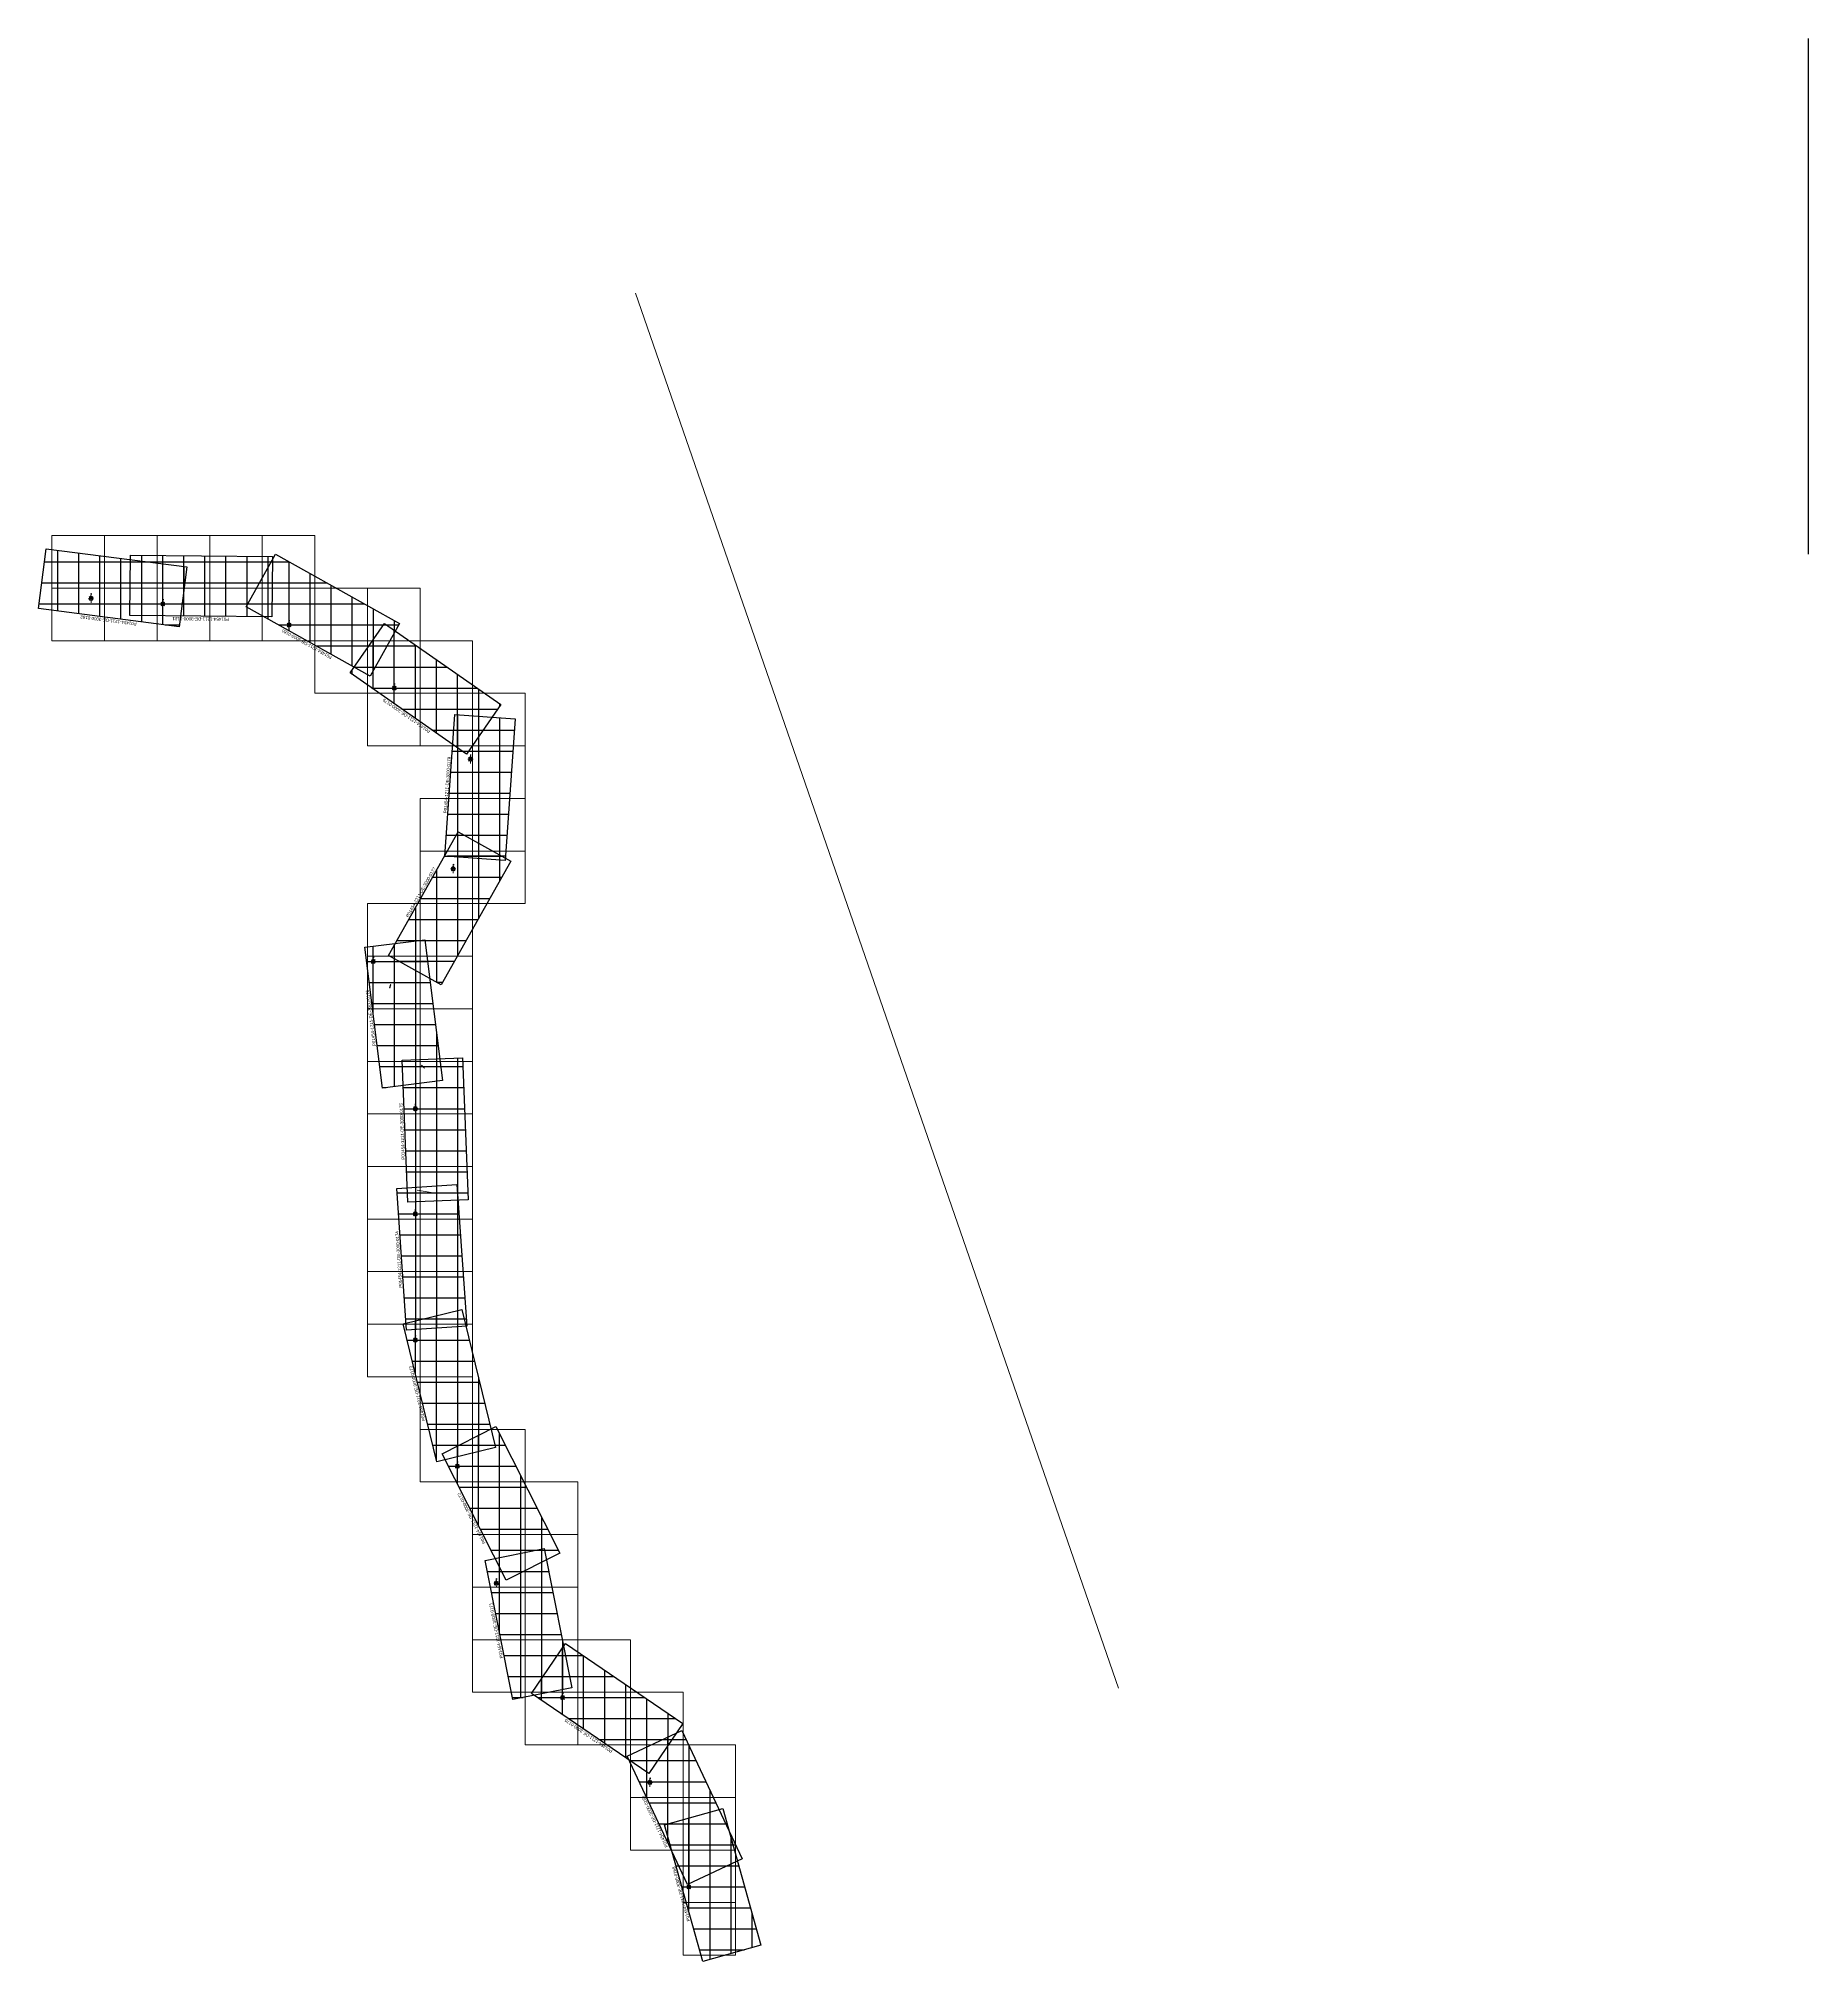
# Model space of a CAD drawing. Header units: metres. Extents: x 292417 to 341299, y 7367076 to 7467977.
# Drawn here: x 292417 to 309244, y 7449690 to 7467977 of the extents above.
import ezdxf
from ezdxf.enums import TextEntityAlignment as Align

# ---------------------------------------------------------------- set-up
doc = ezdxf.new("R2010")
doc.units = ezdxf.units.M
doc.header["$LTSCALE"] = 10
for name, color, linetype, lineweight in [('A-IMAGENS', 255, 'Continuous', 0), ('A-NORTE', 2, 'Continuous', 9), ('F-VT-OAE', 50, 'Continuous', 0)]:
    doc.layers.add(name, color=color, linetype=linetype, lineweight=lineweight)
doc.layers.add('A-VIEWPORTS', color=2, linetype='Continuous', plot=False)
for name, color, linetype in [('F-HZ-AMV', 3, 'Continuous'), ('F-SC-MALHA', 8, 'Continuous'), ('F-SC-MALHA-TXT', 8, 'Continuous'), ('JACARÉ', 7, 'Continuous')]:
    doc.layers.add(name, color=color, linetype=linetype)
doc.styles.add('Arial', font='arial.ttf')
doc.styles.add('DIM', font='arial.ttf', dxfattribs={"width": 0.8, "height": 1.5})
doc.styles.add('R200', font='simplex.shx', dxfattribs={"height": 5})
picture_1 = doc.add_image_def('image1.jpg', size_in_pixel=(5000, 5000))
picture_2 = doc.add_image_def('image2.jpg', size_in_pixel=(5000, 5000))
picture_3 = doc.add_image_def('image3.jpg', size_in_pixel=(5000, 5000))
picture_4 = doc.add_image_def('image4.jpg', size_in_pixel=(5000, 5000))
picture_5 = doc.add_image_def('image5.jpg', size_in_pixel=(5000, 5000))
picture_6 = doc.add_image_def('image6.jpg', size_in_pixel=(5000, 5000))
picture_7 = doc.add_image_def('image7.jpg', size_in_pixel=(5000, 5000))
picture_8 = doc.add_image_def('image8.jpg', size_in_pixel=(5000, 5000))
picture_9 = doc.add_image_def('image9.jpg', size_in_pixel=(5000, 5000))
picture_10 = doc.add_image_def('image10.jpg', size_in_pixel=(5000, 5000))
picture_11 = doc.add_image_def('image11.jpg', size_in_pixel=(5000, 5000))
picture_12 = doc.add_image_def('image12.jpg', size_in_pixel=(5000, 5000))
picture_13 = doc.add_image_def('image13.jpg', size_in_pixel=(5000, 5000))
picture_14 = doc.add_image_def('image14.jpg', size_in_pixel=(5000, 5000))
picture_15 = doc.add_image_def('image15.jpg', size_in_pixel=(5000, 5000))
picture_16 = doc.add_image_def('image16.jpg', size_in_pixel=(5000, 5000))
picture_17 = doc.add_image_def('image17.jpg', size_in_pixel=(5000, 5000))
picture_18 = doc.add_image_def('image18.jpg', size_in_pixel=(5000, 5000))
picture_19 = doc.add_image_def('image19.jpg', size_in_pixel=(5000, 5000))
picture_20 = doc.add_image_def('image20.jpg', size_in_pixel=(5000, 5000))
picture_21 = doc.add_image_def('image21.jpg', size_in_pixel=(5000, 5000))
picture_22 = doc.add_image_def('image22.jpg', size_in_pixel=(5000, 5000))
picture_23 = doc.add_image_def('image23.jpg', size_in_pixel=(5000, 5000))
picture_24 = doc.add_image_def('image24.jpg', size_in_pixel=(5000, 5000))
picture_25 = doc.add_image_def('image25.jpg', size_in_pixel=(5000, 5000))
picture_26 = doc.add_image_def('image26.jpg', size_in_pixel=(5000, 5000))
picture_27 = doc.add_image_def('image27.jpg', size_in_pixel=(5000, 5000))
picture_28 = doc.add_image_def('image28.jpg', size_in_pixel=(5000, 5000))
picture_29 = doc.add_image_def('image29.jpg', size_in_pixel=(5000, 5000))
picture_30 = doc.add_image_def('image30.jpg', size_in_pixel=(5000, 5000))
picture_31 = doc.add_image_def('image31.jpg', size_in_pixel=(5000, 5000))
picture_32 = doc.add_image_def('image32.jpg', size_in_pixel=(5000, 5000))
picture_33 = doc.add_image_def('image33.jpg', size_in_pixel=(5000, 5000))
picture_34 = doc.add_image_def('image34.jpg', size_in_pixel=(5000, 5000))
picture_35 = doc.add_image_def('image35.jpg', size_in_pixel=(5000, 5000))
picture_36 = doc.add_image_def('image36.jpg', size_in_pixel=(5000, 5000))
picture_37 = doc.add_image_def('image37.jpg', size_in_pixel=(5000, 5000))
picture_38 = doc.add_image_def('image38.jpg', size_in_pixel=(5000, 5000))
picture_39 = doc.add_image_def('image39.jpg', size_in_pixel=(5000, 5000))
picture_40 = doc.add_image_def('image40.jpg', size_in_pixel=(5000, 5000))
picture_41 = doc.add_image_def('image41.jpg', size_in_pixel=(5000, 5000))
picture_42 = doc.add_image_def('image42.jpg', size_in_pixel=(5000, 5000))
picture_43 = doc.add_image_def('image43.jpg', size_in_pixel=(5000, 5000))
picture_44 = doc.add_image_def('image44.jpg', size_in_pixel=(5000, 5000))
picture_45 = doc.add_image_def('image45.jpg', size_in_pixel=(5000, 5000))
picture_46 = doc.add_image_def('image46.jpg', size_in_pixel=(5000, 5000))
picture_47 = doc.add_image_def('image47.jpg', size_in_pixel=(5000, 5000))
picture_48 = doc.add_image_def('image48.jpg', size_in_pixel=(5000, 5000))
picture_49 = doc.add_image_def('image49.jpg', size_in_pixel=(5000, 5000))
picture_50 = doc.add_image_def('image50.jpg', size_in_pixel=(5000, 5000))
picture_51 = doc.add_image_def('image51.jpg', size_in_pixel=(5000, 5000))
picture_52 = doc.add_image_def('image52.jpg', size_in_pixel=(5000, 5000))
picture_53 = doc.add_image_def('image53.jpg', size_in_pixel=(5000, 5000))
picture_54 = doc.add_image_def('image54.jpg', size_in_pixel=(5000, 5000))
picture_55 = doc.add_image_def('image55.jpg', size_in_pixel=(5000, 5000))
picture_56 = doc.add_image_def('image56.jpg', size_in_pixel=(5000, 5000))
picture_57 = doc.add_image_def('image57.jpg', size_in_pixel=(5000, 5000))
picture_58 = doc.add_image_def('image58.jpg', size_in_pixel=(5000, 5000))
picture_59 = doc.add_image_def('image59.jpg', size_in_pixel=(5000, 5000))
picture_60 = doc.add_image_def('image60.jpg', size_in_pixel=(5000, 5000))
picture_61 = doc.add_image_def('image61.jpg', size_in_pixel=(5000, 5000))
picture_62 = doc.add_image_def('image62.jpg', size_in_pixel=(5000, 5000))

# ---------------------------------------------------------------- blocks, each defined once
blk = doc.blocks.new('*X61')
at = {"color": 0}
for p, q in [((142.8, -426.3), (147.6, -421.4)), ((143, -425.6), (147.6, -420.9)), ((143.2, -424.8), (147.6, -420.4)), ((143.4, -424.1), (147.6, -419.8)), ((143.6, -423.4), (147.6, -419.3)), ((143.8, -422.6), (147.6, -418.8)), ((144, -421.9), (147.6, -418.2)), ((144.2, -421.2), (147.6, -417.7)), ((144.4, -420.4), (147.6, -417.2)), ((144.6, -419.7), (147.6, -416.7)), ((144.8, -419), (147.6, -416.1)), ((145, -418.3), (147.6, -415.6)), ((145.2, -417.5), (147.6, -415.1)), ((145.4, -416.8), (147.6, -414.5)), ((145.6, -416.1), (147.6, -414)), ((145.8, -415.3), (147.6, -413.5)), ((146, -414.6), (147.6, -412.9)), ((146.2, -413.9), (147.6, -412.4)), ((146.4, -413.1), (147.6, -411.9)), ((146.6, -412.4), (147.6, -411.3)), ((146.8, -411.7), (147.6, -410.8)), ((147, -411), (147.6, -410.3)), ((147.2, -410.2), (147.6, -409.8)), ((147.4, -409.5), (147.6, -409.2)), ((147.6, -408.8), (147.6, -408.7))]:
    blk.add_line(p, q, dxfattribs=at)
blk = doc.blocks.new('NORTE')
at = {"layer": 'A-NORTE'}
for p, q in [((-9, 42), (-25, 42)), ((-7, 48), (-17, 59)), ((-7, 35), (-17, 24)), ((0, 73), (0, 35)), ((0, 29), (0, 0)), ((7, 48), (17, 59)), ((7, 35), (17, 24)), ((9, 42), (25, 42))]:
    blk.add_line(p, q, dxfattribs=at)
for points in [[(-19, 42, 1), (19, 42, 0.359415), (4, 60, 1)], [(-4, 60, 0.359415), (-19, 42, 1)]]:
    blk.add_lwpolyline(points, format="xyb", dxfattribs=at)
blk.add_lwpolyline([(-12, 30), (0, 73), (12, 30), (0, 42), (-12, 30)], dxfattribs=at)
for start, end in [(105.027, 180), (180, 0), (0, 74.973)]:
    blk.add_arc((0, 42), 16.3, start, end, dxfattribs=at)
at = {"layer": 'A-NORTE', "xscale": 2.329019315242768, "yscale": 2.329019315242768, "zscale": 2.329019315242768}
blk.add_blockref('*X61', (-344, 1024), dxfattribs=at)
at = {"layer": 'A-NORTE', "style": 'R200'}
blk.add_attdef('N', (-2, 77), '', height=9.44, dxfattribs=at)
blk = doc.blocks.new('A$C3F8F3E43')
at = {"layer": 'F-HZ-AMV', "ltscale": 5}
blk.add_hatch(color=256, dxfattribs=at).paths.add_polyline_path([(2, 1, 1), (0, 1, 1)])
at = {"layer": 'F-HZ-AMV'}
h = blk.add_hatch(color=250, dxfattribs=at)
h.dxf.hatch_style = 1
h.paths.add_polyline_path([(42, 6), (21, 4), (42, 4)])
at = {"layer": 'JACARÉ'}
h = blk.add_hatch(color=256, dxfattribs=at)
h.dxf.hatch_style = 1
h.paths.add_polyline_path([(25, 4), (21, 4), (25, 4)])
h = blk.add_hatch(color=256, dxfattribs=at)
h.dxf.hatch_style = 1
h.paths.add_polyline_path([(25, 4), (21, 4), (25, 4)])
h = blk.add_hatch(color=256, dxfattribs=at)
h.dxf.hatch_style = 1
h.paths.add_polyline_path([(25, 4), (21, 4), (25, 4)])
h = blk.add_hatch(color=256, dxfattribs=at)
h.dxf.hatch_style = 1
h.paths.add_polyline_path([(25, 4), (21, 4), (25, 4)])
at = {"layer": 'F-HZ-AMV', "ltscale": 5}
for p, q in [((1, 2), (1, 4)), ((21, 5), (21, 3))]:
    blk.add_line(p, q, dxfattribs=at)
at = {"layer": 'F-HZ-AMV'}
blk.add_line((1, 4), (34, 4), dxfattribs=at)
at = {"layer": 'F-HZ-AMV', "const_width": 0.2, "flags": 128}
for points in [[(1, 4), (42, 4)], [(21, 4), (46, 6)], [(21, 4), (46, 4)]]:
    blk.add_lwpolyline(points, dxfattribs=at)
at = {"layer": 'F-HZ-AMV', "ltscale": 5}
blk.add_circle((1, 1), 0.833, dxfattribs=at)
at = {"layer": 'F-HZ-AMV', "style": 'Arial'}
blk.add_attdef('1:12', text='', height=2, dxfattribs=at).set_placement((21, 7), align=Align.MIDDLE_CENTER)

msp = doc.modelspace()

# ---------------------------------------------------------------- linework, layer by layer
msp.add_line((309244, 7463073), (309244, 7467977))
at = {"layer": 'A-VIEWPORTS', "color": 2, "linetype": 'Continuous', "lineweight": -3}
for points in [[(293756, 7462383), (292417, 7462555), (292491, 7463125), (293829, 7462952)], [(294636, 7462476), (293286, 7462491), (293293, 7463065), (294642, 7463050)], [(295570, 7461913), (294392, 7462572), (294672, 7463073), (295850, 7462414)], [(296485, 7461172), (295379, 7461944), (295708, 7462415), (296814, 7461642)], [(296281, 7460202), (296377, 7461548), (296950, 7461507), (296854, 7460161)], [(295746, 7459257), (296406, 7460434), (296907, 7460154), (296247, 7458977)], [(295689, 7457996), (295519, 7459335), (296089, 7459407), (296258, 7458068)], [(295928, 7456912), (295876, 7458260), (296449, 7458282), (296502, 7456934)], [(295915, 7455694), (295824, 7457041), (296396, 7457080), (296488, 7455733)], [(296203, 7454443), (295884, 7455754), (296442, 7455890), (296761, 7454578)], [(296863, 7453315), (296254, 7454519), (296766, 7454778), (297375, 7453573)], [(296926, 7452180), (296663, 7453504), (297226, 7453616), (297489, 7452292)], [(298219, 7451478), (297104, 7452238), (297427, 7452713), (298542, 7451952)], [(298588, 7450421), (298013, 7451642), (298532, 7451886), (299107, 7450666)], [(298734, 7449690), (298370, 7450989), (298923, 7451144), (299286, 7449844)]]:
    msp.add_lwpolyline(points, close=True, dxfattribs=at)
at = {"layer": 'F-SC-MALHA'}
for p, q in [((292475, 7463000), (293458, 7463000)), ((292600, 7462532), (292600, 7463111)), ((292800, 7462506), (292800, 7463085)), ((293000, 7462480), (293000, 7463059)), ((293200, 7462455), (293200, 7463033)), ((293292, 7463000), (294642, 7463000)), ((293400, 7462490), (293400, 7463064)), ((293400, 7462429), (293400, 7463008)), ((293600, 7462488), (293600, 7463062)), ((293600, 7462403), (293600, 7462982)), ((293800, 7462486), (293800, 7463060)), ((294000, 7462483), (294000, 7463057)), ((294200, 7462481), (294200, 7463055)), ((294400, 7462479), (294400, 7463053)), ((294600, 7462477), (294600, 7463051)), ((294632, 7463000), (294802, 7463000)), ((294800, 7462344), (294800, 7463001)), ((292449, 7462800), (293810, 7462800)), ((293290, 7462800), (294639, 7462800)), ((293800, 7462956), (293800, 7462726)), ((294520, 7462800), (295160, 7462800)), ((294600, 7462456), (294600, 7462943)), ((295000, 7462232), (295000, 7462890)), ((295200, 7462120), (295200, 7462778)), ((295400, 7462008), (295400, 7462666)), ((292423, 7462600), (293784, 7462600)), ((293288, 7462600), (294637, 7462600)), ((294400, 7462567), (294400, 7462585)), ((294408, 7462600), (295518, 7462600)), ((295600, 7462554), (295600, 7461966)), ((295800, 7462442), (295800, 7462324)), ((293623, 7462400), (293758, 7462400)), ((294699, 7462400), (295842, 7462400)), ((295600, 7461790), (295600, 7462261)), ((295697, 7462400), (295729, 7462400)), ((295800, 7461650), (295800, 7462350)), ((295057, 7462200), (295731, 7462200)), ((295557, 7462200), (296015, 7462200)), ((296000, 7461510), (296000, 7462211)), ((296200, 7461371), (296200, 7462071)), ((295400, 7461930), (295400, 7461975)), ((295415, 7462000), (295619, 7462000)), ((295418, 7462000), (296301, 7462000)), ((296400, 7461231), (296400, 7461931)), ((295585, 7461800), (296588, 7461800)), ((296600, 7461791), (296600, 7461336)), ((295872, 7461600), (296784, 7461600)), ((296400, 7461546), (296400, 7460193)), ((296600, 7461532), (296600, 7460179)), ((296800, 7461652), (296800, 7461622)), ((296800, 7461518), (296800, 7460165)), ((296158, 7461400), (296645, 7461400)), ((296367, 7461400), (296942, 7461400)), ((296352, 7461200), (296928, 7461200)), ((296444, 7461200), (296505, 7461200)), ((296338, 7461000), (296913, 7461000)), ((296324, 7460800), (296899, 7460800)), ((296309, 7460600), (296885, 7460600)), ((296400, 7460423), (296400, 7459250)), ((296295, 7460400), (296871, 7460400)), ((296387, 7460400), (296468, 7460400)), ((296600, 7460326), (296600, 7459606)), ((296200, 7460067), (296200, 7459003)), ((296275, 7460200), (296824, 7460200)), ((296856, 7460200), (296307, 7460200)), ((296800, 7460214), (296800, 7459963)), ((296163, 7460000), (296821, 7460000)), ((296000, 7459710), (296000, 7459115)), ((296051, 7459800), (296709, 7459800)), ((295938, 7459600), (296596, 7459600)), ((295600, 7458696), (295600, 7459345)), ((295800, 7459370), (295800, 7458010)), ((295800, 7459353), (295800, 7459227)), ((295826, 7459400), (296484, 7459400)), ((296000, 7459395), (296000, 7458035)), ((296036, 7459400), (296089, 7459400)), ((295536, 7459200), (296115, 7459200)), ((296372, 7459200), (295848, 7459200)), ((295561, 7459000), (296140, 7459000)), ((296260, 7459000), (296205, 7459000)), ((295587, 7458800), (296165, 7458800)), ((295612, 7458600), (296191, 7458600)), ((296200, 7458526), (296200, 7458061)), ((295637, 7458400), (296216, 7458400)), ((296000, 7458265), (296000, 7456914)), ((296200, 7458273), (296200, 7456922)), ((296400, 7458280), (296400, 7456930)), ((295663, 7458200), (296241, 7458200)), ((295878, 7458200), (296453, 7458200)), ((295688, 7458000), (295722, 7458000)), ((295886, 7458000), (296460, 7458000)), ((295894, 7457800), (296468, 7457800)), ((295901, 7457600), (296476, 7457600)), ((295909, 7457400), (296484, 7457400)), ((295917, 7457200), (296491, 7457200)), ((295826, 7457000), (296402, 7457000)), ((295925, 7457000), (296499, 7457000)), ((296000, 7457053), (296000, 7455700)), ((296200, 7457066), (296200, 7455714)), ((296400, 7457025), (296400, 7455727)), ((295840, 7456800), (296415, 7456800)), ((295854, 7456600), (296429, 7456600)), ((295867, 7456400), (296442, 7456400)), ((295881, 7456200), (296456, 7456200)), ((295894, 7456000), (296470, 7456000)), ((296400, 7455879), (296400, 7454491)), ((295908, 7455800), (296483, 7455800)), ((296000, 7455278), (296000, 7455782)), ((296074, 7455800), (296464, 7455800)), ((296200, 7454455), (296200, 7455831)), ((295922, 7455600), (296512, 7455600)), ((295970, 7455400), (296561, 7455400)), ((296019, 7455200), (296610, 7455200)), ((296600, 7455240), (296600, 7454539)), ((296068, 7455000), (296658, 7455000)), ((296116, 7454800), (296707, 7454800)), ((296165, 7454600), (296756, 7454600)), ((296400, 7454230), (296400, 7454593)), ((296414, 7454600), (296856, 7454600)), ((296600, 7453834), (296600, 7454694)), ((296800, 7453438), (296800, 7454711)), ((296314, 7454400), (296957, 7454400)), ((296415, 7454200), (297058, 7454200)), ((297000, 7454315), (297000, 7453384)), ((296516, 7454000), (297159, 7454000)), ((297200, 7453920), (297200, 7453485)), ((296617, 7453800), (297260, 7453800)), ((296718, 7453600), (297361, 7453600)), ((296800, 7452815), (296800, 7453531)), ((297000, 7453571), (297000, 7452195)), ((297147, 7453600), (297229, 7453600)), ((297200, 7453611), (297200, 7452235)), ((296683, 7453400), (297269, 7453400)), ((296819, 7453400), (297032, 7453400)), ((296723, 7453200), (297309, 7453200)), ((296763, 7453000), (297348, 7453000)), ((296803, 7452800), (297388, 7452800)), ((297400, 7452741), (297400, 7452274)), ((296843, 7452600), (297428, 7452600)), ((297350, 7452600), (297592, 7452600)), ((297400, 7452036), (297400, 7452673)), ((297600, 7451900), (297600, 7452595)), ((296883, 7452400), (297468, 7452400)), ((297200, 7452173), (297200, 7452379)), ((297214, 7452400), (297885, 7452400)), ((297800, 7451764), (297800, 7452458)), ((296922, 7452200), (297026, 7452200)), ((297160, 7452200), (298179, 7452200)), ((298000, 7451627), (298000, 7452322)), ((298200, 7451491), (298200, 7452186)), ((298400, 7452049), (298400, 7451744)), ((297453, 7452000), (298472, 7452000)), ((298400, 7450820), (298400, 7451824)), ((297747, 7451800), (298438, 7451800)), ((298200, 7451244), (298200, 7451730)), ((298348, 7451800), (298573, 7451800)), ((298600, 7451742), (298600, 7450427)), ((298032, 7451600), (298667, 7451600)), ((298040, 7451600), (298302, 7451600)), ((298127, 7451400), (298761, 7451400)), ((298800, 7451318), (298800, 7450521)), ((298221, 7451200), (298855, 7451200)), ((298800, 7451110), (298800, 7449708)), ((298315, 7451000), (298950, 7451000)), ((298400, 7450882), (298400, 7450998)), ((298409, 7451000), (298963, 7451000)), ((298600, 7450167), (298600, 7451054)), ((298409, 7450800), (299044, 7450800)), ((298423, 7450800), (299019, 7450800)), ((299000, 7450893), (299000, 7450615)), ((299000, 7450868), (299000, 7449764)), ((298479, 7450600), (299075, 7450600)), ((298504, 7450600), (298968, 7450600)), ((298535, 7450400), (299131, 7450400)), ((298591, 7450200), (299187, 7450200)), ((298647, 7450000), (299243, 7450000)), ((299200, 7450153), (299200, 7449820)), ((298703, 7449800), (299128, 7449800))]:
    msp.add_line(p, q, dxfattribs=at)
at = {"layer": 'F-VT-OAE'}
for points in [[(302685, 7452290), (298093, 7465555)], [(296016, 7457026), (296152, 7457004)]]:
    msp.add_lwpolyline(points, dxfattribs=at)

# ---------------------------------------------------------------- block references
at = {"layer": 'A-NORTE', "rotation": 0.3942012420536032}
for p in [(292917, 7462611, 699), (293600, 7462558), (294800, 7462358), (295800, 7461758), (296524, 7461082), (296360, 7460039), (295600, 7459158), (296000, 7457758), (296000, 7456758), (296000, 7455558), (296400, 7454358), (296770, 7453245), (297400, 7452158), (298230, 7451351), (298600, 7450358)]:
    msp.add_blockref('NORTE', p, dxfattribs=at).add_auto_attribs({'N': 'N'})
at = {"layer": 'F-VT-OAE'}
ref = msp.add_blockref('A$C3F8F3E43', (295768, 7458978), dxfattribs=dict(at, xscale=-1, rotation=73.50537518902082))
ref.add_attrib('1:12', '1:12', dxfattribs={"layer": 'F-HZ-AMV', "height": 2, "rotation": 73.5054, "style": 'Arial'}).set_placement((295755, 7458959), align=Align.MIDDLE_CENTER)
at = {"layer": 'F-VT-OAE', "rotation": 135.5933175035795}
msp.add_blockref('A$C3F8F3E43', (296087, 7458189), dxfattribs=at).add_auto_attribs({'1:12': '1:12'})

# ---------------------------------------------------------------- texts
at = {"layer": 'A-VIEWPORTS', "color": 2, "linetype": 'Continuous', "lineweight": -3, "char_height": 30, "attachment_point": 8, "style": 'Arial'}
for s, insert, rotation in [('P01454-1211-DE-3000-0182', (293085, 7462458), 172.6555), ('P01454-1211-DE-3000-0181', (293961, 7462472), 179.3632), ('P01454-1211-DE-3000-0180', (294976, 7462232), 150.8018), ('P01454-1211-DE-3000-0179', (295925, 7461549), 145.0623), ('P01454-1211-DE-3000-0178', (296318, 7460876), 85.9187), ('P01454-1211-DE-3000-0177', (296066, 7459851), 60.7205), ('P01454-1211-DE-3000-0176', (295592, 7458664), 97.2125), ('P01454-1211-DE-3000-0175', (295890, 7457585), 92.2097), ('P01454-1211-DE-3000-0174', (295858, 7456367), 93.8795), ('P01454-1211-DE-3000-0173', (296033, 7455096), 103.6598), ('P01454-1211-DE-3000-0172', (296548, 7453912), 116.8034), ('P01454-1211-DE-3000-0171', (296783, 7452840), 101.2665), ('P01454-1211-DE-3000-0170', (297655, 7451849), 145.7203), ('P01454-1211-DE-3000-0169', (298290, 7451027), 115.2243), ('P01454-1211-DE-3000-0168', (298541, 7450336), 105.6363)]:
    msp.add_mtext(s, dxfattribs=dict(at, insert=insert, rotation=rotation))
at = {"layer": 'F-SC-MALHA-TXT', "style": 'Arial'}
for s, rotation, p in [('N=7463000', 180, (292475, 7463000)), ('E=292600', 90, (292600, 7463110)), ('E=292800', 90, (292800, 7463085)), ('E=293000', 90, (293000, 7463026)), ('N=7463000', 180, (293001, 7463000)), ('E=293200', 90, (293200, 7463033)), ('N=7463000', 180, (293320, 7463000)), ('N=7463000', 180, (293352, 7463000)), ('E=293400', 90, (293400, 7463064)), ('E=293600', 90, (293600, 7463062)), ('E=293800', 90, (293800, 7463059)), ('E=294000', 90, (294000, 7463057)), ('E=294200', 90, (294200, 7463055)), ('E=294400', 90, (294400, 7463053)), ('N=7463000', 180, (294572, 7463000)), ('E=294600', 90, (294600, 7463050)), ('N=7463000', 180, (294632, 7463000)), ('E=294800', 90, (294800, 7462997)), ('N=7462800', 180, (292902, 7462800)), ('N=7462800', 180, (293325, 7462800)), ('N=7462800', 180, (293356, 7462800)), ('N=7462800', 180, (294552, 7462800)), ('E=294600', 90, (294600, 7462938)), ('N=7462800', 180, (294600, 7462800)), ('E=295000', 90, (295000, 7462889)), ('E=295200', 90, (295200, 7462777)), ('E=295400', 90, (295400, 7462666)), ('N=7462600', 180, (292834, 7462600)), ('N=7462600', 180, (293328, 7462600)), ('N=7462600', 180, (293363, 7462600)), ('N=7462600', 180, (294541, 7462600)), ('N=7462600', 180, (294573, 7462600)), ('E=295600', 90, (295600, 7462554)), ('E=295800', 90, (295800, 7462442)), ('N=7462400', 180, (293624, 7462400)), ('N=7462400', 180, (294704, 7462400)), ('N=7462400', 180, (295647, 7462400)), ('E=295800', 90, (295800, 7462338)), ('N=7462200', 180, (295062, 7462200)), ('E=295600', 90, (295600, 7462241, -664)), ('E=296000', 90, (296000, 7462194)), ('E=296200', 90, (296200, 7462071)), ('E=295400', 90, (295400, 7461974)), ('N=7462000', 180, (295420, 7462000)), ('E=296400', 90, (296400, 7461931)), ('N=7461800', 180, (295602, 7461800)), ('E=296600', 90, (296600, 7461791)), ('N=7461600', 180, (295876, 7461600)), ('E=296800', 90, (296800, 7461651)), ('N=7461400', 180, (296162, 7461400)), ('N=7461400', 180, (296491, 7461400)), ('E=296600', 90, (296600, 7461478)), ('E=296800', 90, (296800, 7461498)), ('N=7461200', 180, (296353, 7461200)), ('E=296400', 90, (296400, 7461319)), ('N=7461000', 180, (296338, 7461000)), ('N=7460800', 180, (296324, 7460800)), ('N=7460600', 180, (296310, 7460600)), ('N=7460400', 180, (296295, 7460400)), ('E=296800', 90, (296800, 7460267)), ('N=7460200', 180, (296275, 7460200)), ('E=296600', 90, (296600, 7460207)), ('E=296800', 90, (296800, 7460198)), ('N=7460000', 180, (296163, 7460000)), ('E=296200', 90, (296200, 7460048)), ('E=296000', 90, (296000, 7459705)), ('N=7459800', 180, (296051, 7459800)), ('N=7459600', 180, (295939, 7459600)), ('E=295600', 90, (295600, 7459341)), ('E=295800', 90, (295800, 7459401)), ('E=295800', 90, (295800, 7459365)), ('N=7459400', 180, (295827, 7459400)), ('N=7459200', 180, (295540, 7459200)), ('N=7459200', 180, (295962, 7459199)), ('N=7459000', 180, (295563, 7459000)), ('E=296000', 90, (296000, 7459131)), ('N=7458800', 180, (295589, 7458800)), ('E=295600', 90, (295600, 7458757)), ('N=7458600', 180, (295614, 7458600)), ('E=296200', 90, (296200, 7458526)), ('N=7458400', 180, (295639, 7458400)), ('E=296200', 90, (296200, 7458328)), ('E=296200', 90, (296200, 7458269)), ('E=296400', 90, (296400, 7458280)), ('N=7458200', 180, (295665, 7458200)), ('E=296000', 90, (296000, 7458120)), ('E=296000', 90, (296000, 7458048)), ('N=7458200', 180, (296072, 7458200)), ('N=7458000', 180, (295688, 7458000)), ('N=7458000', 180, (295876, 7458000)), ('N=7457800', 180, (295915, 7458000)), ('N=7457800', 180, (295894, 7457800)), ('N=7457600', 180, (295902, 7457600)), ('N=7457400', 180, (295909, 7457400)), ('N=7457200', 180, (295917, 7457200)), ('N=7457000', 180, (295827, 7457000)), ('E=296000', 90, (296000, 7457062)), ('E=296200', 90, (296200, 7457028)), ('E=296400', 90, (296400, 7457003)), ('N=7456800', 180, (295840, 7456800)), ('N=7456600', 180, (295854, 7456600)), ('N=7456400', 180, (295867, 7456400)), ('N=7456200', 180, (295881, 7456200)), ('N=7456000', 180, (295894, 7456000)), ('N=7455800', 180, (295908, 7455800)), ('E=296000', 90, (296000, 7455775)), ('E=296200', 90, (296200, 7455791)), ('E=296400', 90, (296400, 7455819)), ('N=7455600', 180, (295924, 7455600)), ('N=7455400', 180, (295972, 7455400)), ('N=7455200', 180, (296020, 7455200)), ('E=296600', 90, (296600, 7455240)), ('N=7455000', 180, (296069, 7455000)), ('N=7454800', 180, (296118, 7454800)), ('N=7454600', 180, (296166, 7454600)), ('N=7454600', 180, (296501, 7454600)), ('E=296600', 90, (296600, 7454667)), ('E=296800', 90, (296800, 7454711)), ('N=7454400', 180, (296315, 7454400)), ('E=296400', 90, (296399, 7454544)), ('N=7454200', 180, (296417, 7454200)), ('E=297000', 90, (297000, 7454315)), ('N=7454000', 180, (296518, 7454000)), ('E=297200', 90, (297200, 7453919)), ('N=7453800', 180, (296619, 7453800)), ('N=7453600', 180, (296720, 7453600)), ('E=296800', 90, (296800, 7453475)), ('E=297000', 90, (297000, 7453503)), ('E=297200', 90, (297200, 7453536)), ('N=7453400', 180, (296684, 7453400)), ('E=296800', 90, (296800, 7453437)), ('N=7453200', 180, (296727, 7453200)), ('N=7453000', 180, (296765, 7453000)), ('N=7452800', 180, (296805, 7452800)), ('E=297400', 90, (297400, 7452741)), ('N=7452600', 180, (296844, 7452600)), ('E=297400', 90, (297400, 7452588)), ('E=297600', 90, (297600, 7452594)), ('N=7452400', 180, (296885, 7452400)), ('N=7452400', 180, (297284, 7452400)), ('E=297800', 90, (297800, 7452458)), ('N=7452200', 180, (297160, 7452200)), ('E=298000', 90, (298000, 7452322)), ('E=298200', 90, (298200, 7452185)), ('E=298400', 90, (298400, 7452049)), ('N=7452000', 180, (297466, 7452000)), ('E=298400', 90, (298400, 7451830)), ('N=7451800', 180, (297757, 7451800)), ('E=298200', 90, (298200, 7451676)), ('N=7451800', 180, (298368, 7451800)), ('E=298600', 90, (298600, 7451742)), ('N=7451600', 180, (298057, 7451600)), ('N=7451400', 180, (298129, 7451400)), ('E=298800', 90, (298800, 7451317)), ('N=7451200', 180, (298223, 7451200)), ('N=7451000', 180, (298317, 7451000)), ('N=7450800', 180, (298410, 7450800)), ('E=299000', 90, (299000, 7450893)), ('N=7450600', 180, (298479, 7450600)), ('N=7450600', 180, (298507, 7450600)), ('E=298800', 90, (298799, 7450580)), ('E=299000', 90, (299000, 7450677)), ('N=7450400', 180, (298539, 7450400)), ('E=298600', 90, (298600, 7450523)), ('N=7450200', 180, (298596, 7450200)), ('N=7450000', 180, (298647, 7450000)), ('E=299200', 90, (299200, 7450153)), ('N=7449800', 180, (298703, 7449800))]:
    msp.add_text(s, height=3, rotation=rotation, dxfattribs=at).set_placement(p, align=Align.BOTTOM_RIGHT)
for s, rotation, p in [('N=7463000', 180, (294795, 7463000)), ('N=7462800', 180, (295160, 7462800)), ('E=292600', 90, (292600, 7462532)), ('E=292800', 90, (292800, 7462532)), ('E=293000', 90, (293000, 7462481)), ('E=293200', 90, (293200, 7462455)), ('E=293400', 90, (293400, 7462490)), ('E=293400', 90, (293400, 7462429)), ('E=293600', 90, (293600, 7462488)), ('E=293800', 90, (293800, 7462486)), ('E=294000', 90, (294000, 7462484)), ('E=294200', 90, (294200, 7462481)), ('E=294400', 90, (294400, 7462479)), ('E=294600', 90, (294600, 7462456)), ('N=7462600', 180, (295518, 7462600)), ('E=293600', 90, (293600, 7462403)), ('N=7462400', 180, (293758, 7462400)), ('E=294800', 90, (294800, 7462346)), ('E=295000', 90, (295000, 7462234)), ('N=7462400', 180, (295840, 7462400)), ('E=295200', 90, (295200, 7462122)), ('E=295600', 90, (295600, 7462062)), ('N=7462200', 180, (295653, 7462200)), ('N=7462200', 180, (296015, 7462200)), ('E=295400', 90, (295400, 7462011)), ('E=295400', 90, (295400, 7461930)), ('N=7462000', 180, (295586, 7462000)), ('N=7462000', 180, (296301, 7462000)), ('E=295600', 90, (295600, 7461801)), ('N=7461800', 180, (296587, 7461800)), ('E=295800', 90, (295800, 7461652)), ('E=296000', 90, (296000, 7461512)), ('N=7461600', 180, (296774, 7461600)), ('E=296200', 90, (296200, 7461373)), ('N=7461400', 180, (296582, 7461400)), ('E=296600', 90, (296600, 7461337)), ('N=7461400', 180, (296942, 7461400)), ('E=296400', 90, (296400, 7461234)), ('N=7461200', 180, (296927, 7461200)), ('N=7461000', 180, (296913, 7461000)), ('N=7460800', 180, (296899, 7460800)), ('N=7460600', 180, (296885, 7460600)), ('E=296400', 90, (296400, 7460271)), ('E=296600', 90, (296600, 7460256)), ('N=7460400', 180, (296870, 7460400)), ('E=296400', 90, (296400, 7460213)), ('N=7460200', 180, (296856, 7460200)), ('N=7460000', 180, (296818, 7460000)), ('E=296800', 90, (296800, 7459963)), ('N=7459800', 180, (296706, 7459800)), ('N=7459600', 180, (296595, 7459600)), ('E=296600', 90, (296600, 7459607)), ('N=7459400', 180, (296481, 7459399)), ('N=7459200', 180, (296114, 7459200)), ('N=7459200', 180, (296370, 7459200)), ('E=296400', 90, (296400, 7459250)), ('N=7459000', 180, (296140, 7459000)), ('E=296200', 90, (296200, 7459006)), ('N=7458800', 180, (296165, 7458800)), ('N=7458600', 180, (296190, 7458600)), ('N=7458400', 180, (296216, 7458400)), ('N=7458200', 180, (296452, 7458200)), ('N=7458000', 180, (295721, 7458000)), ('E=295800', 90, (295800, 7458010)), ('N=7458000', 180, (296460, 7458000)), ('N=7457800', 180, (296468, 7457800)), ('N=7457600', 180, (296476, 7457600)), ('N=7457400', 180, (296483, 7457400)), ('N=7457200', 180, (296491, 7457200)), ('E=296000', 90, (296000, 7456974)), ('E=296200', 90, (296200, 7456923)), ('E=296400', 90, (296399, 7456932)), ('N=7457000', 180, (296499, 7457000)), ('N=7456800', 180, (296415, 7456800)), ('N=7456600', 180, (296429, 7456600)), ('N=7456400', 180, (296442, 7456400)), ('N=7456200', 180, (296456, 7456200)), ('N=7456000', 180, (296469, 7456000)), ('E=296000', 90, (296000, 7455712)), ('E=296200', 90, (296200, 7455741)), ('E=296400', 90, (296400, 7455763)), ('N=7455600', 180, (296512, 7455600)), ('E=296000', 90, (296000, 7455304)), ('N=7455400', 180, (296561, 7455400)), ('N=7455200', 180, (296609, 7455200)), ('N=7455000', 180, (296658, 7455000)), ('N=7454800', 180, (296707, 7454800)), ('N=7454600', 180, (296572, 7454600)), ('E=296600', 90, (296600, 7454601)), ('N=7454600', 180, (296856, 7454600)), ('E=296200', 90, (296200, 7454469)), ('E=296400', 90, (296400, 7454472)), ('N=7454400', 180, (296957, 7454400)), ('E=296400', 90, (296400, 7454235)), ('N=7454200', 180, (297058, 7454200)), ('E=296600', 90, (296600, 7453840)), ('N=7454000', 180, (297159, 7454000)), ('N=7453800', 180, (297260, 7453800)), ('E=297000', 90, (297000, 7453450)), ('E=297200', 90, (297200, 7453467)), ('N=7453600', 180, (297361, 7453600)), ('N=7453400', 180, (297268, 7453400)), ('N=7453200', 180, (297308, 7453200)), ('N=7453000', 180, (297348, 7453000)), ('E=296800', 90, (296800, 7452840)), ('N=7452800', 180, (297388, 7452800)), ('N=7452600', 180, (297428, 7452600)), ('N=7452600', 180, (297461, 7452600)), ('N=7452600', 180, (297592, 7452600)), ('N=7452400', 180, (297341, 7452400)), ('E=297400', 90, (297400, 7452500)), ('N=7452400', 180, (297885, 7452400)), ('N=7452200', 180, (296998, 7452200)), ('E=297000', 90, (297000, 7452202)), ('E=297200', 90, (297200, 7452235)), ('E=297200', 90, (297200, 7452174)), ('N=7452200', 180, (297232, 7452200)), ('N=7452200', 180, (298179, 7452200)), ('E=297400', 90, (297400, 7452038)), ('E=297600', 90, (297600, 7451902)), ('N=7452000', 180, (298472, 7452000)), ('E=297800', 90, (297800, 7451765)), ('E=298000', 90, (298000, 7451629)), ('E=298200', 90, (298200, 7451623)), ('E=298400', 90, (298400, 7451757)), ('N=7451800', 180, (298455, 7451800)), ('N=7451800', 180, (298572, 7451800)), ('N=7451600', 180, (298154, 7451600)), ('N=7451600', 180, (298667, 7451600)), ('N=7451400', 180, (298761, 7451400)), ('E=298200', 90, (298200, 7451250)), ('N=7451200', 180, (298855, 7451200)), ('N=7451000', 180, (298949, 7451000)), ('N=7451000', 180, (298963, 7451000)), ('E=298400', 90, (298400, 7450828)), ('N=7450800', 180, (299043, 7450800)), ('E=298600', 90, (298600, 7450558)), ('E=298800', 90, (298800, 7450604)), ('N=7450600', 180, (298881, 7450600)), ('E=299000', 90, (299000, 7450608)), ('N=7450600', 180, (299075, 7450600)), ('N=7450400', 180, (299131, 7450400)), ('E=298600', 90, (298600, 7450204)), ('E=298800', 90, (298800, 7450260)), ('E=299000', 90, (299000, 7450288)), ('E=299000', 90, (299000, 7450237)), ('N=7450200', 180, (299187, 7450200)), ('N=7450000', 180, (299243, 7450000)), ('E=299200', 90, (299200, 7449820)), ('E=298800', 90, (298800, 7449708)), ('E=299000', 90, (299000, 7449764)), ('N=7449800', 180, (299128, 7449800))]:
    msp.add_text(s, height=3, rotation=rotation, dxfattribs=at).set_placement(p, align=Align.BOTTOM_LEFT)
at = {"layer": 'F-VT-OAE', "insert": (298331, 7452743), "char_height": 1.5, "attachment_point": 1, "rotation": 110.337, "style": 'DIM'}
msp.add_mtext('\\A1;', dxfattribs=at)

# ---------------------------------------------------------------- pictures from other files: only their frames are drawn
at = {"layer": 'A-IMAGENS', "transparency": 33554687}
image = msp.add_image(picture_21, insert=(292545, 7462750), size_in_units=(500, 500), dxfattribs=dict(at, brightness=90))
image.dxf.flags = 7
image = msp.add_image(picture_22, insert=(293045, 7462750), size_in_units=(500, 500), dxfattribs=dict(at, brightness=90))
image.dxf.flags = 7
image = msp.add_image(picture_15, insert=(293545, 7462750), size_in_units=(500, 500), dxfattribs=dict(at, brightness=90))
image.dxf.flags = 7
image = msp.add_image(picture_16, insert=(294045, 7462750), size_in_units=(500, 500), dxfattribs=dict(at, brightness=90))
image.dxf.flags = 7
image = msp.add_image(picture_25, insert=(294545, 7462750), size_in_units=(500, 500), dxfattribs=dict(at, brightness=90))
image.dxf.flags = 7
image = msp.add_image(picture_19, insert=(292545, 7462250), size_in_units=(500, 500), dxfattribs=dict(at, brightness=90))
image.dxf.flags = 7
image = msp.add_image(picture_20, insert=(293045, 7462250), size_in_units=(500, 500), dxfattribs=dict(at, brightness=90))
image.dxf.flags = 7
image = msp.add_image(picture_17, insert=(293545, 7462250), size_in_units=(500, 500), dxfattribs=dict(at, brightness=90))
image.dxf.flags = 7
image = msp.add_image(picture_18, insert=(294045, 7462250), size_in_units=(500, 500), dxfattribs=dict(at, brightness=90))
image.dxf.flags = 7
image = msp.add_image(picture_24, insert=(294545, 7462250), size_in_units=(500, 500), dxfattribs=dict(at, brightness=90))
image.dxf.flags = 7
image = msp.add_image(picture_23, insert=(295045, 7462250), size_in_units=(500, 500), dxfattribs=dict(at, brightness=90))
image.dxf.flags = 7
image = msp.add_image(picture_42, insert=(295545, 7462250), size_in_units=(500, 500), dxfattribs=dict(at, brightness=90))
image.dxf.flags = 7
image = msp.add_image(picture_8, insert=(295045, 7461750), size_in_units=(500, 500), dxfattribs=dict(at, brightness=90))
image.dxf.flags = 7
image = msp.add_image(picture_9, insert=(295545, 7461750), size_in_units=(500, 500), dxfattribs=dict(at, brightness=90))
image.dxf.flags = 7
image = msp.add_image(picture_26, insert=(296045, 7461750), size_in_units=(500, 500), dxfattribs=dict(at, brightness=90))
image.dxf.flags = 7
image = msp.add_image(picture_27, insert=(295545, 7461250), size_in_units=(500, 500), dxfattribs=dict(at, brightness=90))
image.dxf.flags = 7
image = msp.add_image(picture_7, insert=(296045, 7461250), size_in_units=(500, 500), dxfattribs=dict(at, brightness=90))
image.dxf.flags = 7
image = msp.add_image(picture_6, insert=(296545, 7461250), size_in_units=(500, 500), dxfattribs=dict(at, brightness=90))
image.dxf.flags = 7
image = msp.add_image(picture_1, insert=(296545, 7460750), size_in_units=(500, 500), dxfattribs=dict(at, brightness=90))
image.dxf.flags = 6
image = msp.add_image(picture_2, insert=(296045, 7460250), size_in_units=(500, 500), dxfattribs=dict(at, brightness=90))
image.dxf.flags = 6
image = msp.add_image(picture_3, insert=(296545, 7460250), size_in_units=(500, 500), dxfattribs=dict(at, brightness=90))
image.dxf.flags = 6
image = msp.add_image(picture_4, insert=(296045, 7459750), size_in_units=(500, 500), dxfattribs=dict(at, brightness=90))
image.dxf.flags = 6
image = msp.add_image(picture_5, insert=(296545, 7459750), size_in_units=(500, 500), dxfattribs=dict(at, brightness=90))
image.dxf.flags = 6
image = msp.add_image(picture_28, insert=(295545, 7459250), size_in_units=(500, 500), dxfattribs=dict(at, brightness=90))
image.dxf.flags = 6
image = msp.add_image(picture_11, insert=(296045, 7459250), size_in_units=(500, 500), dxfattribs=dict(at, brightness=90))
image.dxf.flags = 6
image = msp.add_image(picture_10, insert=(295545, 7458750), size_in_units=(500, 500), dxfattribs=dict(at, brightness=90))
image.dxf.flags = 6
at = {"layer": 'A-IMAGENS'}
image = msp.add_image(picture_61, insert=(296045, 7458750), size_in_units=(500, 500), dxfattribs=dict(at, brightness=90))
image.dxf.flags = 6
at = {"layer": 'A-IMAGENS', "transparency": 33554687}
image = msp.add_image(picture_29, insert=(295545, 7458250), size_in_units=(500, 500), dxfattribs=dict(at, brightness=90))
image.dxf.flags = 6
image = msp.add_image(picture_33, insert=(296045, 7458250), size_in_units=(500, 500), dxfattribs=dict(at, brightness=90))
image.dxf.flags = 6
image = msp.add_image(picture_32, insert=(295545, 7457750), size_in_units=(500, 500), dxfattribs=dict(at, brightness=90))
image.dxf.flags = 6
image = msp.add_image(picture_31, insert=(296045, 7457750), size_in_units=(500, 500), dxfattribs=dict(at, brightness=90))
image.dxf.flags = 6
at = {"layer": 'A-IMAGENS'}
image = msp.add_image(picture_59, insert=(295545, 7457250), size_in_units=(500, 500), dxfattribs=dict(at, brightness=90))
image.dxf.flags = 6
at = {"layer": 'A-IMAGENS', "transparency": 33554687}
image = msp.add_image(picture_30, insert=(296045, 7457250), size_in_units=(500, 500), dxfattribs=dict(at, brightness=90))
image.dxf.flags = 6
at = {"layer": 'A-IMAGENS'}
image = msp.add_image(picture_58, insert=(295545, 7456750), size_in_units=(500, 500), dxfattribs=dict(at, brightness=90))
image.dxf.flags = 6
at = {"layer": 'A-IMAGENS', "transparency": 33554687}
image = msp.add_image(picture_53, insert=(296045, 7456750), size_in_units=(500, 500), dxfattribs=dict(at, brightness=90))
image.dxf.flags = 6
at = {"layer": 'A-IMAGENS'}
image = msp.add_image(picture_60, insert=(295545, 7456250), size_in_units=(500, 500), dxfattribs=dict(at, brightness=90))
image.dxf.flags = 6
at = {"layer": 'A-IMAGENS', "transparency": 33554687}
image = msp.add_image(picture_52, insert=(296045, 7456250), size_in_units=(500, 500), dxfattribs=dict(at, brightness=90))
image.dxf.flags = 6
at = {"layer": 'A-IMAGENS'}
image = msp.add_image(picture_57, insert=(295545, 7455750), size_in_units=(500, 500), dxfattribs=dict(at, brightness=90))
image.dxf.flags = 6
at = {"layer": 'A-IMAGENS', "transparency": 33554687}
image = msp.add_image(picture_51, insert=(296045, 7455750), size_in_units=(500, 500), dxfattribs=dict(at, brightness=90))
image.dxf.flags = 6
at = {"layer": 'A-IMAGENS'}
image = msp.add_image(picture_56, insert=(295545, 7455250), size_in_units=(500, 500), dxfattribs=dict(at, brightness=90))
image.dxf.flags = 6
at = {"layer": 'A-IMAGENS', "transparency": 33554687}
image = msp.add_image(picture_43, insert=(296045, 7455250), size_in_units=(500, 500), dxfattribs=dict(at, brightness=90))
image.dxf.flags = 6
image = msp.add_image(picture_37, insert=(296045, 7454750), size_in_units=(500, 500), dxfattribs=dict(at, brightness=90))
image.dxf.flags = 6
image = msp.add_image(picture_50, insert=(296045, 7454250), size_in_units=(500, 500), dxfattribs=dict(at, brightness=90))
image.dxf.flags = 6
image = msp.add_image(picture_49, insert=(296545, 7454250), size_in_units=(500, 500), dxfattribs=dict(at, brightness=90))
image.dxf.flags = 6
image = msp.add_image(picture_14, insert=(296545, 7453750), size_in_units=(500, 500), dxfattribs=dict(at, brightness=90))
image.dxf.flags = 6
image = msp.add_image(picture_48, insert=(297045, 7453750), size_in_units=(500, 500), dxfattribs=dict(at, brightness=90))
image.dxf.flags = 6
image = msp.add_image(picture_12, insert=(296545, 7453250), size_in_units=(500, 500), dxfattribs=dict(at, brightness=90))
image.dxf.flags = 6
image = msp.add_image(picture_13, insert=(297045, 7453250), size_in_units=(500, 500), dxfattribs=dict(at, brightness=90))
image.dxf.flags = 6
image = msp.add_image(picture_47, insert=(296545, 7452750), size_in_units=(500, 500), dxfattribs=dict(at, brightness=90))
image.dxf.flags = 6
image = msp.add_image(picture_46, insert=(297045, 7452750), size_in_units=(500, 500), dxfattribs=dict(at, brightness=90))
image.dxf.flags = 6
image = msp.add_image(picture_40, insert=(296545, 7452250), size_in_units=(500, 500), dxfattribs=dict(at, brightness=90))
image.dxf.flags = 6
image = msp.add_image(picture_39, insert=(297045, 7452250), size_in_units=(500, 500), dxfattribs=dict(at, brightness=90))
image.dxf.flags = 6
image = msp.add_image(picture_38, insert=(297545, 7452250), size_in_units=(500, 500), dxfattribs=dict(at, brightness=90))
image.dxf.flags = 6
image = msp.add_image(picture_45, insert=(297045, 7451750), size_in_units=(500, 500), dxfattribs=dict(at, brightness=90))
image.dxf.flags = 6
image = msp.add_image(picture_44, insert=(297545, 7451750), size_in_units=(500, 500), dxfattribs=dict(at, brightness=90))
image.dxf.flags = 6
image = msp.add_image(picture_36, insert=(298045, 7451750), size_in_units=(500, 500), dxfattribs=dict(at, brightness=90))
image.dxf.flags = 6
image = msp.add_image(picture_41, insert=(298045, 7451250), size_in_units=(500, 500), dxfattribs=dict(at, brightness=90))
image.dxf.flags = 6
image = msp.add_image(picture_55, insert=(298545, 7451250), size_in_units=(500, 500), dxfattribs=dict(at, brightness=90))
image.dxf.flags = 6
image = msp.add_image(picture_54, insert=(298045, 7450750), size_in_units=(500, 500), dxfattribs=dict(at, brightness=90))
image.dxf.flags = 6
image = msp.add_image(picture_35, insert=(298545, 7450750), size_in_units=(500, 500), dxfattribs=dict(at, brightness=90))
image.dxf.flags = 6
image = msp.add_image(picture_34, insert=(298545, 7450250), size_in_units=(500, 500), dxfattribs=dict(at, brightness=90))
image.dxf.flags = 6
image = msp.add_image(picture_62, insert=(298545, 7449750), size_in_units=(500, 500), dxfattribs=dict(at, brightness=90))
image.dxf.flags = 6

doc.saveas('drawing.dxf')
